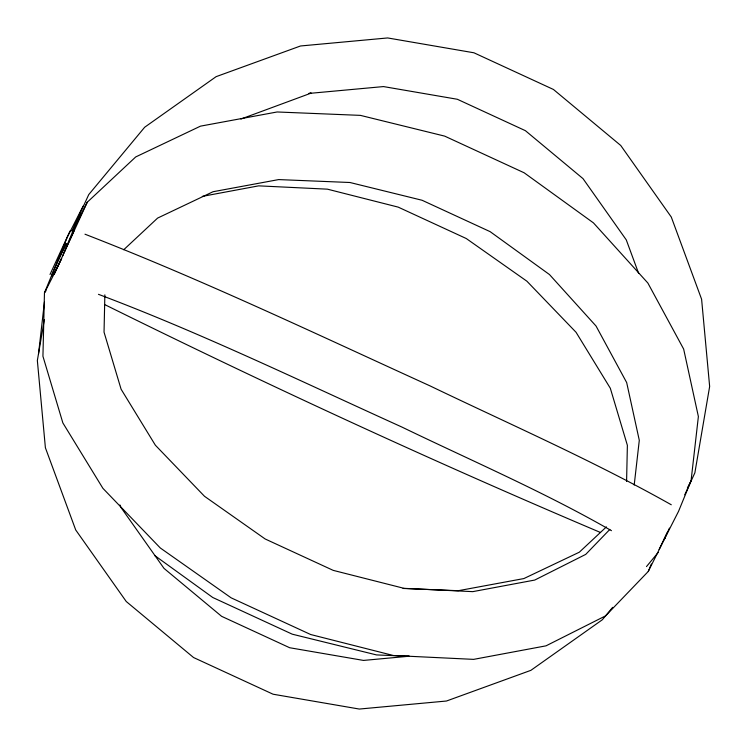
<?xml version="1.0" encoding="UTF-8"?>
<svg xmlns="http://www.w3.org/2000/svg" width="747" height="747" viewBox="0 0 747 747"><rect width="100%" height="100%" fill="white"/><g stroke="black" fill="none" stroke-linecap="round" stroke-linejoin="round"><path stroke-width="1.12" d="M104.86 294.86L104.038 332.154L121.098 389.224L155.367 445.212L204.501 496.288L265.166 538.979L333.218 570.372L404.024 588.337L472.758 591.643L534.731 580.064L585.723 554.395L609.841 529.418M626.584 481.479L627.377 445.343L610.327 388.272L576.058 332.294L526.915 281.217L466.249 238.517L398.198 207.124L327.391 189.159L258.667 185.854L202.325 196.377M83.141 206.051L67.351 237.06L44.465 292.861L42.934 356.254L62.86 422.914L102.89 488.314L160.288 547.971L231.15 597.843L310.649 634.52L393.352 655.502L473.635 659.368L546.029 645.838L605.602 615.855L648.275 571.446L665.456 537.046M38.536 353.761L44.418 302.096M45.595 291.769L45.856 289.472M634.203 485.046L639.292 440.328L626.677 382.567L596.041 326.028L549.475 274.551L490.135 231.654L422.083 200.261L349.951 182.501L278.65 179.588L213.044 191.727L157.608 218.087L123.731 249.75M669.424 528.138L664.074 539.754L678.547 511.331L691.059 480.825L698.38 416.537L683.654 349.073L647.864 283.029L593.463 222.895L524.151 172.79L444.661 136.113L360.399 115.374L277.118 111.975L200.485 126.15L135.721 156.935L87.25 202.241L72.823 230.58L74.261 230.356L64.242 252.122M44.353 319.623L37.35 360.521L45.399 447.77L75.718 529.968L126.262 601.522L193.566 657.537L273.066 694.215L359.326 709.052L446.473 701.022L530.884 670.339L602.325 619.767L612.633 607.358M51.748 276.446L52.131 274.168L66.24 243.513L58.369 258.966M62.739 255.801L73.103 230.534M74.158 227.966L80.433 212.671M87.25 202.241L54.447 273.813L52.131 274.168M648.275 571.446L649.32 568.906M649.666 568.056L651.337 563.976M50.012 274.494L70.022 231.01M54.251 273.841L61.646 258.462L53.775 273.916M667.146 532.676L659.115 549.503M684.756 494.813L694.869 472.832L709.65 386.479L701.601 299.23L671.282 217.032L620.738 145.478L553.434 89.463L473.934 52.785L387.674 37.948L300.527 45.978L216.116 76.661L144.675 127.233L88.744 194.603L72.142 230.683L70.47 230.935M44.465 292.861L54.139 273.86M687.389 488.034L691.059 480.825M646.482 566.581L658.256 552.397M606.415 526.878L579.308 552.21L523.871 578.57L458.266 590.709L403.072 588.449M240.917 119.053L311.2 93.086L308.885 93.44L383.491 86.577L457.332 99.267L525.384 130.669L583.005 178.626L626.275 239.88L638.657 273.439M409.421 656.202L363.509 660.423L289.668 647.733L221.616 616.331L163.995 568.374L120.725 507.12L119.931 504.953M408.908 656.249L376.516 654.923L292.264 634.184L212.764 597.507L154.694 555.525M84.99 234.203C202.101 279.611 315.645 333.76 429.898 385.825C510.705 424.669 593.127 460.731 671.282 504.767M98.455 294.318C201.774 333.255 301.34 381.484 401.849 427.032C472.001 460.936 543.872 491.871 611.485 530.697M600.56 532.518C433.045 461.515 267.753 385.191 104.655 304.561"/></g></svg>
